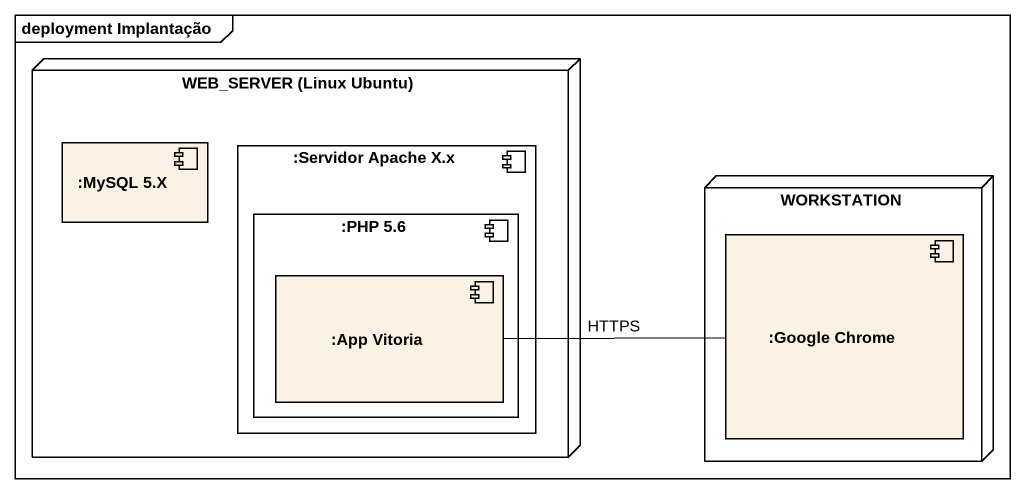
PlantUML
@startuml
mainframe deployment Implantação
node "WEB_SERVER (Linux Ubuntu)" as WEB_SERVER_Linux_Ubuntu {
  component ":MySQL 5.X" as MySQL_5_X
  component ":Servidor Apache X.x" as Servidor_Apache_X_x {
    component ":PHP 5.6" as PHP_5_6 {
      component ":App Vitoria" as App_Vitoria
    }
  }
}
node WORKSTATION {
  component ":Google Chrome" as Google_Chrome
}
App_Vitoria -right- Google_Chrome : HTTPS
@enduml
